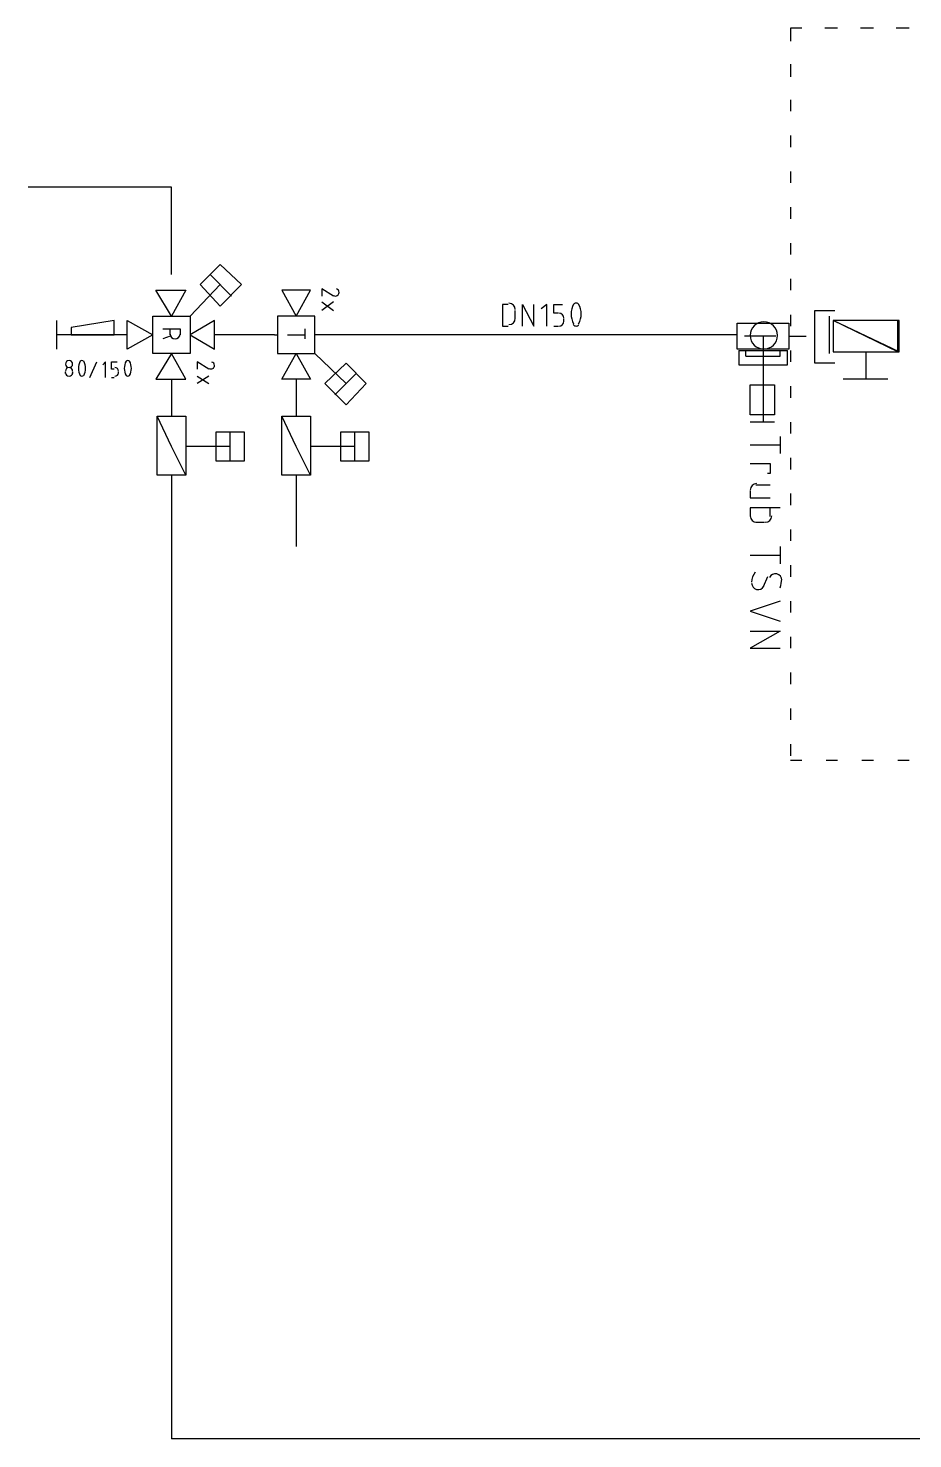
# Model space of a CAD drawing. Header units: millimetres. Extents: x 0 to 33.1, y 1.5 to 45.3.
# Drawn here: x 23.206 to 24.235, y 28.696 to 30.338 of the extents above; entities that cross this region are included whole.
import ezdxf

# ---------------------------------------------------------------- set-up
doc = ezdxf.new("R2010")
doc.units = ezdxf.units.MM
doc.header["$MEASUREMENT"] = 0
doc.layers.get('0').update_dxf_attribs({"linetype": 'CONTINUOUS'})

msp = doc.modelspace()

# ---------------------------------------------------------------- linework, layer by layer
at = {"color": 140, "linetype": 'Continuous'}
for p, q in [((24.1061, 30.3378), (24.0928, 30.3378)), ((24.0928, 30.3378), (24.0928, 30.3228)), ((24.1478, 30.3378), (24.1328, 30.3378)), ((24.1894, 30.3378), (24.1744, 30.3378)), ((24.2311, 30.3378), (24.2161, 30.3378)), ((24.0928, 30.2961), (24.0928, 30.2811)), ((24.0928, 30.2544), (24.0928, 30.2411)), ((24.0928, 30.2128), (24.0928, 30.1994)), ((24.0928, 30.1711), (24.0928, 30.1578)), ((24.0928, 30.1294), (24.0928, 30.1161)), ((24.0928, 30.0878), (24.0928, 30.0744)), ((24.0928, 30.0461), (24.0928, 30.0328)), ((24.0928, 30.0044), (24.0928, 29.9911)), ((24.1211, 29.9478), (24.1211, 30.0094)), ((24.1211, 30.0094), (24.1444, 30.0094)), ((24.1211, 29.9478), (24.1211, 30.0094)), ((24.1211, 30.0094), (24.1444, 30.0094)), ((24.1211, 29.9478), (24.1211, 30.0094)), ((24.1211, 30.0094), (24.1444, 30.0094)), ((24.1211, 29.9478), (24.1211, 30.0094)), ((24.1211, 30.0094), (24.1444, 30.0094)), ((24.1211, 29.9478), (24.1211, 30.0094)), ((24.1211, 30.0094), (24.1444, 30.0094)), ((24.1378, 30.0028), (24.1378, 29.9594)), ((24.1378, 30.0028), (24.1378, 29.9594)), ((24.1378, 30.0028), (24.1378, 29.9594)), ((24.1378, 30.0028), (24.1378, 29.9594)), ((24.1378, 30.0028), (24.1378, 29.9594)), ((24.2178, 29.9978), (24.1428, 29.9978)), ((24.1428, 29.9978), (24.1428, 29.9611)), ((24.2178, 29.9611), (24.1428, 29.9978)), ((24.2194, 29.9978), (24.1428, 29.9978)), ((24.1428, 29.9978), (24.1428, 29.9611)), ((24.2194, 29.9611), (24.1428, 29.9978)), ((24.2178, 29.9611), (24.2178, 29.9978)), ((24.2194, 29.9611), (24.2194, 29.9978)), ((24.0911, 29.9794), (24.1111, 29.9794)), ((24.0928, 29.9794), (24.1111, 29.9794)), ((24.0928, 29.9794), (24.1111, 29.9794)), ((24.0928, 29.9794), (24.1111, 29.9794)), ((24.0928, 29.9794), (24.1111, 29.9794)), ((24.0928, 29.9628), (24.0928, 29.9494)), ((24.1428, 29.9611), (24.2178, 29.9611)), ((24.1428, 29.9611), (24.2194, 29.9611)), ((24.1811, 29.9294), (24.1811, 29.9611)), ((24.1811, 29.9294), (24.1811, 29.9611)), ((24.1444, 29.9478), (24.1211, 29.9478)), ((24.1444, 29.9478), (24.1211, 29.9478)), ((24.1444, 29.9478), (24.1211, 29.9478)), ((24.1444, 29.9478), (24.1211, 29.9478)), ((24.1444, 29.9478), (24.1211, 29.9478)), ((24.2061, 29.9294), (24.1544, 29.9294)), ((24.2061, 29.9294), (24.1561, 29.9294)), ((24.2061, 29.9294), (24.1811, 29.9294)), ((24.2061, 29.9294), (24.1811, 29.9294)), ((24.0928, 29.9211), (24.0928, 29.9078)), ((24.0928, 29.8794), (24.0928, 29.8661)), ((24.0928, 29.8378), (24.0928, 29.8244)), ((24.0928, 29.7961), (24.0928, 29.7828)), ((24.0928, 29.7544), (24.0928, 29.7411)), ((24.0928, 29.7128), (24.0928, 29.6994)), ((24.0928, 29.6711), (24.0928, 29.6578)), ((24.0928, 29.6294), (24.0928, 29.6161)), ((24.0928, 29.5878), (24.0928, 29.5744)), ((24.0928, 29.5461), (24.0928, 29.5328)), ((24.0928, 29.5044), (24.0928, 29.4911)), ((24.0928, 29.4861), (24.1061, 29.4861)), ((24.1344, 29.4861), (24.1478, 29.4861)), ((24.1761, 29.4861), (24.1894, 29.4861)), ((24.2178, 29.4861), (24.2311, 29.4861))]:
    msp.add_line(p, q, dxfattribs=at)
at = {"color": 7, "linetype": 'Continuous'}
for p, q in [((23.3728, 30.1528), (23.2061, 30.1528)), ((23.3728, 30.1528), (23.2528, 30.1528)), ((23.3728, 30.0511), (23.3728, 30.1528)), ((23.3211, 29.9811), (23.2394, 29.9811)), ((23.4928, 29.9811), (23.4228, 29.9811)), ((23.6511, 29.9811), (23.5428, 29.9811)), ((24.0311, 29.9811), (23.6511, 29.9811)), ((23.3728, 29.9294), (23.3728, 29.8861)), ((23.5178, 29.9294), (23.5178, 29.8861)), ((23.3728, 29.8178), (23.3728, 28.6961)), ((23.5178, 29.8178), (23.5178, 29.7344)), ((26.1494, 28.6961), (23.3728, 28.6961))]:
    msp.add_line(p, q, dxfattribs=at)
at = {"color": 0, "linetype": 'Continuous'}
for p, q in [((23.4294, 30.0628), (23.4061, 30.0394)), ((23.4544, 30.0394), (23.4294, 30.0628)), ((23.4428, 30.0261), (23.4178, 30.0511)), ((23.3728, 30.0028), (23.3544, 30.0328)), ((23.3544, 30.0328), (23.3894, 30.0328)), ((23.3894, 30.0328), (23.3728, 30.0028)), ((23.4294, 30.0394), (23.3944, 30.0028)), ((23.4061, 30.0394), (23.4294, 30.0144)), ((23.4294, 30.0144), (23.4544, 30.0394)), ((23.5344, 30.0328), (23.5011, 30.0328)), ((23.5011, 30.0328), (23.5178, 30.0028)), ((23.5178, 30.0028), (23.5344, 30.0328)), ((23.5611, 30.0261), (23.5478, 30.0344)), ((23.5478, 30.0344), (23.5478, 30.0261)), ((23.5478, 30.0194), (23.5611, 30.0094)), ((23.5611, 30.0194), (23.5478, 30.0094)), ((23.7644, 30.0161), (23.7578, 30.0161)), ((23.7578, 30.0161), (23.7578, 29.9911)), ((23.7811, 29.9911), (23.7811, 30.0161)), ((23.7811, 30.0161), (23.7944, 29.9911)), ((23.7944, 29.9911), (23.7944, 30.0161)), ((23.8094, 30.0161), (23.8028, 30.0111)), ((23.8094, 29.9911), (23.8094, 30.0161)), ((23.8178, 30.0061), (23.8178, 30.0161)), ((23.8178, 30.0161), (23.8278, 30.0161)), ((23.2394, 29.9644), (23.2394, 29.9978)), ((23.3061, 29.9978), (23.2561, 29.9894)), ((23.3061, 29.9811), (23.3061, 29.9978)), ((23.3211, 29.9644), (23.3211, 29.9978)), ((23.3211, 29.9978), (23.3511, 29.9811)), ((23.3511, 29.9594), (23.3511, 30.0028)), ((23.3511, 30.0028), (23.3944, 30.0028)), ((23.3944, 30.0028), (23.3944, 29.9594)), ((23.4228, 29.9978), (23.3944, 29.9811)), ((23.4228, 29.9644), (23.4228, 29.9978)), ((23.4961, 30.0028), (23.4961, 29.9594)), ((23.5394, 30.0028), (23.4961, 30.0028)), ((23.5394, 29.9594), (23.5394, 30.0028)), ((23.7728, 29.9994), (23.7728, 30.0094)), ((23.8228, 30.0061), (23.8178, 30.0061)), ((23.8294, 29.9961), (23.8294, 29.9994)), ((24.0311, 29.9644), (24.0311, 29.9944)), ((24.0311, 29.9944), (24.0911, 29.9944)), ((24.0911, 29.9944), (24.0911, 29.9644)), ((23.2561, 29.9894), (23.2561, 29.9811)), ((23.2561, 29.9811), (23.3061, 29.9811)), ((23.3511, 29.9811), (23.3211, 29.9644)), ((23.3628, 29.9878), (23.3828, 29.9878)), ((23.3711, 29.9794), (23.3628, 29.9761)), ((23.3711, 29.9811), (23.3711, 29.9878)), ((23.3828, 29.9878), (23.3828, 29.9811)), ((23.3944, 29.9811), (23.4228, 29.9644)), ((23.4928, 29.9811), (23.4961, 29.9811)), ((23.5078, 29.9811), (23.5278, 29.9811)), ((23.5278, 29.9878), (23.5278, 29.9761)), ((23.5428, 29.9811), (23.5394, 29.9811)), ((23.7578, 29.9911), (23.7644, 29.9911)), ((23.8178, 29.9911), (23.8228, 29.9911)), ((24.0611, 29.9794), (24.0611, 29.8794)), ((24.0911, 29.9794), (24.1111, 29.9794)), ((24.0911, 29.9794), (24.1111, 29.9794)), ((24.0911, 29.9794), (24.1094, 29.9794)), ((24.0911, 29.9794), (24.1094, 29.9794)), ((24.0911, 29.9794), (24.1094, 29.9794)), ((24.0911, 29.9644), (24.0311, 29.9644)), ((24.0328, 29.9628), (24.0328, 29.9461)), ((24.0328, 29.9628), (24.0894, 29.9628)), ((24.0411, 29.9561), (24.0411, 29.9628)), ((24.0811, 29.9561), (24.0811, 29.9628)), ((24.0894, 29.9461), (24.0894, 29.9628)), ((23.2778, 29.9311), (23.2861, 29.9494)), ((23.2961, 29.9494), (23.2928, 29.9461)), ((23.2961, 29.9311), (23.2961, 29.9494)), ((23.3028, 29.9411), (23.3028, 29.9494)), ((23.3028, 29.9494), (23.3094, 29.9494)), ((23.3944, 29.9594), (23.3511, 29.9594)), ((23.3728, 29.9594), (23.3544, 29.9294)), ((23.3894, 29.9294), (23.3728, 29.9594)), ((23.4161, 29.9411), (23.4028, 29.9494)), ((23.4028, 29.9494), (23.4028, 29.9411)), ((23.4961, 29.9594), (23.5394, 29.9594)), ((23.5011, 29.9294), (23.5178, 29.9594)), ((23.5178, 29.9594), (23.5344, 29.9294)), ((23.5761, 29.9244), (23.5394, 29.9594)), ((23.5511, 29.9244), (23.5761, 29.9478)), ((23.5761, 29.9478), (23.5994, 29.9244)), ((24.0328, 29.9461), (24.0611, 29.9461)), ((24.0411, 29.9561), (24.0611, 29.9561)), ((24.0611, 29.9561), (24.0811, 29.9561)), ((24.0611, 29.9461), (24.0894, 29.9461)), ((23.2494, 29.9361), (23.2494, 29.9378)), ((23.2578, 29.9378), (23.2578, 29.9361)), ((23.3061, 29.9411), (23.3028, 29.9411)), ((23.3028, 29.9311), (23.3061, 29.9311)), ((23.3111, 29.9361), (23.3111, 29.9378)), ((23.3544, 29.9294), (23.3894, 29.9294)), ((23.4028, 29.9328), (23.4161, 29.9244)), ((23.4161, 29.9328), (23.4028, 29.9244)), ((23.5344, 29.9294), (23.5011, 29.9294)), ((23.5878, 29.9361), (23.5628, 29.9111)), ((23.5761, 29.8994), (23.5511, 29.9244)), ((23.5994, 29.9244), (23.5761, 29.8994)), ((24.0461, 29.8878), (24.0461, 29.9228)), ((24.0461, 29.9228), (24.0744, 29.9228)), ((24.0744, 29.9228), (24.0744, 29.8878)), ((23.3728, 29.8511), (23.3561, 29.8861)), ((23.3561, 29.8178), (23.3561, 29.8861)), ((23.3561, 29.8861), (23.3894, 29.8861)), ((23.3894, 29.8861), (23.3894, 29.8178)), ((23.5178, 29.8511), (23.5011, 29.8861)), ((23.5011, 29.8178), (23.5011, 29.8861)), ((23.5011, 29.8861), (23.5344, 29.8861)), ((23.5344, 29.8861), (23.5344, 29.8178)), ((24.0744, 29.8878), (24.0461, 29.8878)), ((24.0744, 29.8794), (24.0461, 29.8794)), ((23.4578, 29.8678), (23.4244, 29.8678)), ((23.4244, 29.8678), (23.4244, 29.8344)), ((23.4411, 29.8344), (23.4411, 29.8678)), ((23.4578, 29.8344), (23.4578, 29.8678)), ((23.6028, 29.8678), (23.5694, 29.8678)), ((23.5694, 29.8678), (23.5694, 29.8344)), ((23.5861, 29.8344), (23.5861, 29.8678)), ((23.6028, 29.8344), (23.6028, 29.8678)), ((24.0811, 29.8628), (24.0811, 29.8428)), ((24.0811, 29.8628), (24.0811, 29.8428)), ((23.3894, 29.8178), (23.3728, 29.8511)), ((23.4411, 29.8511), (23.3894, 29.8511)), ((23.5344, 29.8178), (23.5178, 29.8511)), ((23.5861, 29.8511), (23.5344, 29.8511)), ((24.0461, 29.8528), (24.0811, 29.8528)), ((24.0461, 29.8528), (24.0811, 29.8528)), ((23.4244, 29.8344), (23.4578, 29.8344)), ((23.5694, 29.8344), (23.6028, 29.8344)), ((24.0461, 29.8311), (24.0694, 29.8311)), ((24.0461, 29.8311), (24.0694, 29.8311)), ((24.0694, 29.8311), (24.0694, 29.8194)), ((24.0694, 29.8311), (24.0694, 29.8194)), ((23.3894, 29.8178), (23.3561, 29.8178)), ((23.5344, 29.8178), (23.5011, 29.8178)), ((24.0694, 29.8194), (24.0661, 29.8194)), ((24.0694, 29.8194), (24.0661, 29.8194)), ((24.0461, 29.7994), (24.0461, 29.7911)), ((24.0461, 29.7994), (24.0461, 29.7911)), ((24.0694, 29.8061), (24.0528, 29.8061)), ((24.0694, 29.8061), (24.0528, 29.8061)), ((24.0461, 29.7911), (24.0694, 29.7911)), ((24.0461, 29.7911), (24.0694, 29.7911)), ((24.0811, 29.7794), (24.0461, 29.7794)), ((24.0461, 29.7794), (24.0461, 29.7694)), ((24.0811, 29.7794), (24.0461, 29.7794)), ((24.0461, 29.7794), (24.0461, 29.7694)), ((24.0694, 29.7694), (24.0694, 29.7794)), ((24.0694, 29.7694), (24.0694, 29.7794)), ((24.0528, 29.7628), (24.0628, 29.7628)), ((24.0528, 29.7628), (24.0628, 29.7628)), ((24.0811, 29.7344), (24.0811, 29.7144)), ((24.0811, 29.7344), (24.0811, 29.7144)), ((24.0461, 29.7244), (24.0811, 29.7244)), ((24.0461, 29.7244), (24.0811, 29.7244)), ((24.0661, 29.6994), (24.0611, 29.6878)), ((24.0661, 29.6994), (24.0611, 29.6878)), ((24.0811, 29.6711), (24.0461, 29.6594)), ((24.0811, 29.6711), (24.0461, 29.6594)), ((24.0461, 29.6594), (24.0811, 29.6478)), ((24.0461, 29.6594), (24.0811, 29.6478)), ((24.0461, 29.6361), (24.0811, 29.6361)), ((24.0811, 29.6361), (24.0461, 29.6161)), ((24.0461, 29.6361), (24.0811, 29.6361)), ((24.0811, 29.6361), (24.0461, 29.6161)), ((24.0461, 29.6161), (24.0811, 29.6161)), ((24.0461, 29.6161), (24.0811, 29.6161))]:
    msp.add_line(p, q, dxfattribs=at)
at = {"color": 142, "linetype": 'Continuous'}
msp.add_line((24.0761, 29.9794), (24.0394, 29.9794), dxfattribs=at)
at = {"color": 0, "linetype": 'Continuous'}
for points in [[(23.5614, 30.0268), (23.5628, 30.026), (23.5643, 30.0258), (23.5657, 30.0267)], [(23.5678, 30.0303), (23.5678, 30.0321), (23.5665, 30.0337), (23.5647, 30.0343)], [(23.5657, 30.0267), (23.5669, 30.0274), (23.5678, 30.0288), (23.5678, 30.0303)], [(23.7728, 30.0103), (23.7728, 30.0144), (23.7694, 30.0178), (23.7653, 30.0178)], [(23.8407, 30.0167), (23.8368, 30.0096), (23.8368, 30.001), (23.8407, 29.9938)], [(23.8436, 30.0178), (23.8422, 30.0178), (23.841, 30.0171), (23.8403, 30.0161)], [(23.8469, 30.0161), (23.8463, 30.0171), (23.845, 30.0178), (23.8436, 30.0178)], [(23.8465, 29.9938), (23.8504, 30.001), (23.8504, 30.0096), (23.8465, 30.0167)], [(23.7653, 29.9928), (23.7694, 29.9928), (23.7728, 29.9961), (23.7728, 30.0003)], [(23.8294, 30.0003), (23.8294, 30.0035), (23.8268, 30.0061), (23.8236, 30.0061)], [(23.8236, 29.9911), (23.8268, 29.9911), (23.8294, 29.9938), (23.8294, 29.9969)], [(24.0619, 29.9961), (24.0532, 29.9961), (24.0461, 29.989), (24.0461, 29.9803)], [(24.0778, 29.9803), (24.0778, 29.989), (24.0707, 29.9961), (24.0619, 29.9961)], [(23.3711, 29.9819), (23.3711, 29.9787), (23.3738, 29.9761), (23.3769, 29.9761)], [(23.3769, 29.9761), (23.3801, 29.9761), (23.3828, 29.9787), (23.3828, 29.9819)], [(23.8403, 29.9928), (23.841, 29.9918), (23.8422, 29.9911), (23.8436, 29.9911)], [(23.8436, 29.9911), (23.845, 29.9911), (23.8463, 29.9918), (23.8469, 29.9928)], [(24.0461, 29.9803), (24.0461, 29.9715), (24.0532, 29.9644), (24.0619, 29.9644)], [(24.0619, 29.9644), (24.0707, 29.9644), (24.0778, 29.9715), (24.0778, 29.9803)], [(23.2536, 29.9511), (23.2512, 29.9511), (23.2494, 29.9492), (23.2494, 29.9469)], [(23.2494, 29.9469), (23.2494, 29.9447), (23.2512, 29.9428), (23.2536, 29.9428)], [(23.2578, 29.9469), (23.2578, 29.9492), (23.256, 29.9511), (23.2536, 29.9511)], [(23.2536, 29.9428), (23.256, 29.9428), (23.2578, 29.9447), (23.2578, 29.9469)], [(23.2665, 29.9503), (23.2638, 29.945), (23.2638, 29.9388), (23.2665, 29.9336)], [(23.2686, 29.9511), (23.2678, 29.9511), (23.2671, 29.9507), (23.2667, 29.9501)], [(23.2706, 29.9501), (23.2701, 29.9507), (23.2694, 29.9511), (23.2686, 29.9511)], [(23.2707, 29.9336), (23.2735, 29.9388), (23.2735, 29.945), (23.2707, 29.9503)], [(23.3199, 29.9503), (23.3171, 29.945), (23.3171, 29.9388), (23.3199, 29.9336)], [(23.3219, 29.9511), (23.3211, 29.9511), (23.3204, 29.9507), (23.32, 29.9501)], [(23.3239, 29.9501), (23.3235, 29.9507), (23.3228, 29.9511), (23.3219, 29.9511)], [(23.324, 29.9336), (23.3268, 29.9388), (23.3268, 29.945), (23.324, 29.9503)], [(23.4228, 29.9453), (23.4228, 29.9471), (23.4215, 29.9488), (23.4197, 29.9493)], [(23.4207, 29.9417), (23.4219, 29.9424), (23.4228, 29.9437), (23.4228, 29.9453)], [(23.2536, 29.9428), (23.2512, 29.9428), (23.2494, 29.941), (23.2494, 29.9386)], [(23.2494, 29.9369), (23.2494, 29.9346), (23.2512, 29.9328), (23.2536, 29.9328)], [(23.2578, 29.9386), (23.2578, 29.941), (23.256, 29.9428), (23.2536, 29.9428)], [(23.2536, 29.9328), (23.256, 29.9328), (23.2578, 29.9346), (23.2578, 29.9369)], [(23.2667, 29.9337), (23.2671, 29.9332), (23.2678, 29.9328), (23.2686, 29.9328)], [(23.2686, 29.9328), (23.2694, 29.9328), (23.2701, 29.9332), (23.2706, 29.9337)], [(23.3111, 29.9386), (23.3111, 29.941), (23.3093, 29.9428), (23.3069, 29.9428)], [(23.3069, 29.9328), (23.3093, 29.9328), (23.3111, 29.9346), (23.3111, 29.9369)], [(23.32, 29.9337), (23.3204, 29.9332), (23.3211, 29.9328), (23.3219, 29.9328)], [(23.3219, 29.9328), (23.3228, 29.9328), (23.3235, 29.9332), (23.3239, 29.9337)], [(23.4164, 29.9417), (23.4176, 29.941), (23.4193, 29.941), (23.4207, 29.9417)], [(24.0536, 29.8078), (24.0494, 29.8078), (24.0461, 29.8044), (24.0461, 29.8003)], [(24.0536, 29.8078), (24.0494, 29.8078), (24.0461, 29.8044), (24.0461, 29.8003)], [(24.0461, 29.7703), (24.0461, 29.7661), (24.0494, 29.7628), (24.0536, 29.7628)], [(24.0461, 29.7703), (24.0461, 29.7661), (24.0494, 29.7628), (24.0536, 29.7628)], [(24.0636, 29.7628), (24.0678, 29.7628), (24.0711, 29.7661), (24.0711, 29.7703)], [(24.0636, 29.7628), (24.0678, 29.7628), (24.0711, 29.7661), (24.0711, 29.7703)], [(24.0518, 29.7047), (24.0493, 29.7013), (24.0479, 29.6971), (24.0478, 29.6929)], [(24.0518, 29.7047), (24.0493, 29.7013), (24.0479, 29.6971), (24.0478, 29.6929)], [(24.0769, 29.7026), (24.0736, 29.7033), (24.0701, 29.7018), (24.0686, 29.6986)], [(24.0769, 29.7026), (24.0736, 29.7033), (24.0701, 29.7018), (24.0686, 29.6986)], [(24.0828, 29.6953), (24.0828, 29.6988), (24.0804, 29.7018), (24.0769, 29.7026)], [(24.0828, 29.6953), (24.0828, 29.6988), (24.0804, 29.7018), (24.0769, 29.7026)], [(24.0478, 29.6919), (24.0478, 29.6885), (24.0501, 29.6854), (24.0536, 29.6846)], [(24.0478, 29.6919), (24.0478, 29.6885), (24.0501, 29.6854), (24.0536, 29.6846)], [(24.0536, 29.6846), (24.0569, 29.6839), (24.0604, 29.6854), (24.0619, 29.6885)], [(24.0536, 29.6846), (24.0569, 29.6839), (24.0604, 29.6854), (24.0619, 29.6885)], [(24.0808, 29.6865), (24.0821, 29.6899), (24.0828, 29.6932), (24.0828, 29.6967)], [(24.0808, 29.6865), (24.0821, 29.6899), (24.0828, 29.6932), (24.0828, 29.6967)]]:
    msp.add_open_spline(points, degree=3, dxfattribs=at)

doc.saveas('drawing.dxf')
